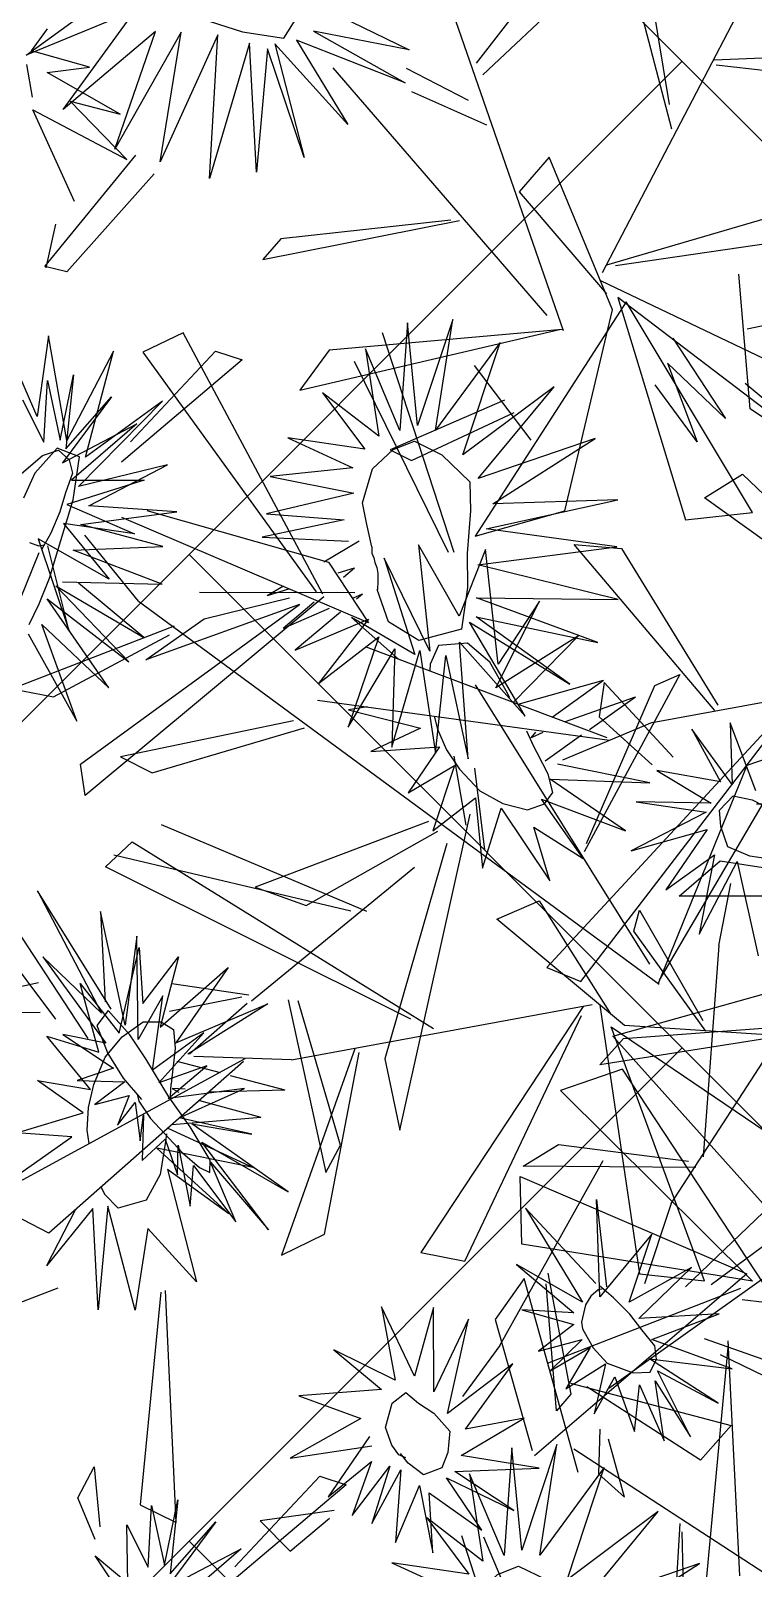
# Model space of a CAD drawing. Header units: millimetres. Extents: x -2729 to 15248, y -12439 to 5292.
# Drawn here: x 5777.5 to 5803.9, y -8469.8 to -8413.8 of the extents above; entities that cross this region are included whole.
import ezdxf

# ---------------------------------------------------------------- set-up
doc = ezdxf.new("R2010")
doc.units = ezdxf.units.MM

# ---------------------------------------------------------------- blocks, each defined once
blk = doc.blocks.new('styrtys')
at = {"color": 86, "linetype": 'Continuous'}
for p, q in [((-5.335, -6.849), (-12.88, -15.984)), ((-12.56, -14.657), (-7.728, -8.021)), ((2.389, -14.57), (-1.523, -9.606)), ((-1.523, -9.606), (-1.361, -11.122)), ((2.876, -13.058), (4.598, -10.482)), ((-1.361, -11.122), (2.043, -14.501)), ((12.381, -14.081), (7.537, -10.978)), ((8.336, -11.079), (12.401, -13.07)), ((4.592, -21.303), (5.607, -11.591)), ((6.119, -12.384), (6.268, -19.263)), ((-25.373, -13.148), (-21.883, -17.626)), ((2.876, -13.058), (-4.87, -35.285)), ((12.401, -13.07), (12.381, -14.081)), ((-20.072, -16.714), (-19.609, -14.136)), ((-19.609, -14.136), (-11.892, -21.671)), ((-2.734, -14.107), (-2.953, -15.38)), ((0.372, -19.734), (-2.734, -14.107)), ((-8.752, -27.018), (-6.726, -14.758)), ((-6.726, -14.758), (-5.565, -15.419)), ((-5.565, -15.419), (-8.826, -27.91)), ((-2.953, -15.38), (0.243, -20.194)), ((-12.017, -21.654), (-20.072, -16.714)), ((6.268, -19.263), (4.592, -21.303)), ((-30.238, -21.601), (-28.979, -20.561)), ((-28.979, -20.561), (-27.719, -20.791)), ((-5.821, -20.187), (-5.921, -22.159)), ((-1.684, -25.514), (-5.821, -20.187)), ((-27.719, -20.791), (-29.753, -21.631)), ((-20.933, -21.236), (-28.557, -22.796)), ((-28.774, -24.246), (-20.822, -21.391)), ((-5.921, -22.159), (-1.925, -25.943)), ((12.686, -25.009), (14.676, -22.24)), ((-28.557, -22.796), (-28.774, -24.246)), ((-11.446, -23.297), (-6.297, -33.172)), ((-10.384, -25.384), (-18.342, -25.047)), ((-18.342, -25.047), (-17.155, -26.319)), ((-17.155, -26.319), (-10.467, -25.582)), ((3.569, -25.68), (-4.275, -34.734)), ((-1.403, -26.871), (0.869, -25.712)), ((-25.651, -29.759), (-30.494, -26.655)), ((-29.695, -26.757), (-25.63, -28.747)), ((-2.068, -27.782), (0.671, -26.56)), ((-27.824, -27.147), (-28.553, -28.513)), ((-26.667, -29.608), (-27.824, -27.147)), ((-28.553, -28.513), (-26.98, -29.537)), ((-25.63, -28.747), (-25.651, -29.759)), ((-6.676, -34.525), (-4.351, -28.941)), ((-4.351, -28.941), (-3.252, -30.221)), ((-6.462, -32.885), (-16.76, -29.863)), ((-16.76, -29.863), (-16.59, -31.487)), ((-3.252, -30.221), (-6.457, -33.948)), ((3.181, -33.345), (5.035, -30.144)), ((5.035, -30.144), (3.784, -30.334)), ((3.784, -30.334), (2.692, -32.7)), ((6.124, -32.7), (-1.073, -31.266)), ((-0.755, -31.255), (5.472, -31.945)), ((-16.59, -31.487), (-6.789, -32.924)), ((5.472, -31.945), (6.124, -32.7)), ((-15.394, -33.298), (-13.059, -32.511)), ((-9.628, -32.997), (-14.204, -41.716)), ((-13.059, -32.511), (-14.004, -41.447)), ((-8.227, -34.924), (-9.628, -32.997)), ((-18.3, -33.173), (-22.452, -35.869)), ((-16.563, -33.747), (-18.3, -33.173)), ((-14.204, -41.716), (-15.394, -33.298)), ((-6.231, -33.453), (-15.162, -37.707)), ((-22.727, -37.705), (-16.563, -33.747)), ((-19.15, -33.61), (-11.608, -35.235)), ((-14.706, -40.046), (-6.875, -34.076)), ((-6.875, -34.076), (-9.353, -42.21)), ((-6.003, -37.418), (-3.301, -33.847)), ((-2.5, -33.817), (-5.673, -37.2)), ((-3.301, -33.847), (-2.5, -33.817)), ((-26.169, -34.318), (-29.202, -36.436)), ((-20.82, -36.291), (-16.516, -34.565)), ((-16.125, -34.507), (-20.082, -36.602)), ((-11.802, -41.936), (-7.17, -34.236)), ((-7.17, -34.236), (-1.66, -42.813)), ((-4.94, -41.881), (-6.676, -34.525)), ((-27.988, -36.792), (-25.998, -35.109)), ((-14.524, -42.553), (-8.227, -34.924)), ((-4.839, -35.256), (3.69, -36.013)), ((4.77, -37.485), (-4.73, -35.247)), ((-19.255, -35.46), (-14.574, -41.394)), ((-14.004, -41.447), (-22.622, -36.001)), ((-20.082, -36.602), (-20.82, -36.291)), ((3.69, -36.013), (4.77, -37.485)), ((-19.706, -36.478), (-19.454, -42.521)), ((-25.254, -48.823), (-21.97, -37.302)), ((-20.99, -41.825), (-19.661, -37.093)), ((-2.882, -36.953), (-10.404, -38.667)), ((-10.638, -44.638), (-19.478, -37.864)), ((-15.162, -37.707), (-14.706, -40.046)), ((-30.536, -43.54), (-23.407, -41.799)), ((-23.69, -41.943), (-29.626, -43.949)), ((-26.199, -43.548), (-16.643, -41.562)), ((-16.547, -41.508), (-24.598, -44.425)), ((-19.454, -42.521), (-20.99, -41.825)), ((-12.64, -54.264), (-14.963, -41.564))]:
    blk.add_line(p, q, dxfattribs=at)
at = {"color": 50, "linetype": 'Continuous'}
for p, q in [((8.636, -6.87), (7.397, -8.065)), ((6.055, -7.615), (6.917, -8.153)), ((7.397, -8.065), (9.58, -7.523)), ((9.58, -7.523), (7.643, -8.611)), ((6.917, -8.153), (7.281, -8.659)), ((10.061, -8.373), (7.405, -8.902)), ((7.643, -8.611), (10.061, -8.373)), ((3.497, -9.074), (-0.256, -8.74)), ((3.97, -8.896), (1.086, -10.975)), ((3.327, -11.81), (3.97, -8.896)), ((3.727, -9.006), (3.748, -8.651)), ((6.88, -8.932), (9.03, -11.105)), ((9.702, -9.934), (6.88, -8.932)), ((7.281, -8.659), (7.05, -9.131)), ((7.405, -8.902), (9.702, -9.934)), ((1.086, -10.975), (3.832, -9.31)), ((4.308, -9.273), (3.647, -9.133)), ((3.822, -9.18), (3.727, -9.006)), ((5.144, -9.37), (4.308, -9.273)), ((5.866, -9.364), (5.144, -9.37)), ((6.623, -9.386), (5.866, -9.364)), ((6.375, -9.435), (7.147, -11.957)), ((9.03, -11.105), (6.375, -9.435)), ((7.05, -9.131), (6.623, -9.386)), ((4.781, -9.62), (3.327, -11.81)), ((5.177, -12.201), (4.781, -9.62)), ((5.473, -9.536), (5.177, -12.201)), ((7.147, -11.957), (5.473, -9.536)), ((-16.926, -14.521), (-15.521, -16.61)), ((-16.481, -16.483), (-16.926, -14.521)), ((-14.635, -16.622), (-13.247, -14.528)), ((-13.247, -14.528), (-13.239, -16.504)), ((-18.633, -14.814), (-16.481, -16.483)), ((-15.521, -16.61), (-14.892, -14.676)), ((-14.892, -14.676), (-14.635, -16.622)), ((-13.239, -16.504), (-11.049, -15.124)), ((-11.049, -15.124), (-12.364, -17.011)), ((-16.08, -16.946), (-15.275, -16.743)), ((-15.275, -16.743), (-14.419, -16.686)), ((-14.419, -16.686), (-13.348, -16.785)), ((-13.348, -16.785), (-12.458, -17.159)), ((-12.364, -17.011), (-9.165, -16.793)), ((-9.165, -16.793), (-11.081, -17.527)), ((6.431, -16.685), (7.217, -19.735)), ((7.912, -19.353), (6.431, -16.685)), ((7.29, -16.577), (7.912, -19.353)), ((8.937, -19.397), (7.29, -16.577)), ((8.632, -16.309), (8.937, -19.397)), ((9.815, -19.097), (8.632, -16.309)), ((10.163, -16.504), (9.815, -19.097)), ((10.589, -19.309), (10.163, -16.504)), ((-18.972, -17.388), (-21.234, -16.973)), ((-18.745, -17.97), (-21.234, -16.973)), ((-16.523, -17.149), (-16.08, -16.946)), ((-12.458, -17.159), (-11.715, -17.737)), ((12.099, -17.241), (10.589, -19.309)), ((11.188, -19.659), (12.099, -17.241)), ((-11.715, -17.737), (-11.512, -18.357)), ((-11.081, -17.527), (-9.068, -18.258)), ((4.928, -18.183), (4.438, -17.481)), ((4.94, -17.932), (4.438, -17.481)), ((-22.211, -19.247), (-18.745, -17.97)), ((-18.465, -18.856), (-18.124, -18.224)), ((-17.915, -18.036), (-18.124, -18.224)), ((-9.068, -18.258), (-11.713, -18.383)), ((-11.713, -18.383), (-8.908, -20.101)), ((-11.512, -18.357), (-11.652, -18.862)), ((4.669, -19.777), (3.476, -18.388)), ((4.723, -19.184), (3.476, -18.388)), ((14.089, -18.26), (11.188, -19.659)), ((11.614, -20.335), (14.089, -18.26)), ((-18.503, -18.476), (-22.211, -19.247)), ((-21.826, -20.539), (-18.503, -18.476)), ((-17.884, -19.749), (-18.465, -18.856)), ((-11.652, -18.862), (-12.288, -19.133)), ((-15.958, -19.559), (-17.479, -22.773)), ((-15.601, -23.122), (-15.958, -19.559)), ((-14.028, -19.488), (-13.569, -19.374)), ((-13.724, -19.458), (-13.776, -19.719)), ((-13.607, -19.914), (-13.724, -19.458)), ((-12.288, -19.133), (-13.569, -19.374)), ((-12.659, -20.974), (-12.727, -19.339)), ((-12.097, -19.088), (-9.753, -21.881)), ((-8.908, -20.101), (-12.097, -19.088)), ((4.661, -20.214), (2.856, -19.036)), ((2.856, -19.036), (4.721, -21.265)), ((6.232, -19.094), (7.343, -20.093)), ((15.445, -19.451), (11.614, -20.335)), ((11.986, -20.893), (15.445, -19.451)), ((-18.847, -20.106), (-21.826, -20.539)), ((-20.19, -22.368), (-18.847, -20.106)), ((-16.837, -19.96), (-17.884, -19.749)), ((-15.64, -19.786), (-16.837, -19.96)), ((-15.352, -19.744), (-15.64, -19.786)), ((-15.15, -19.732), (-15.601, -23.122)), ((-14.98, -19.836), (-13.762, -22.848)), ((-11.446, -23.297), (-12.372, -19.863)), ((-9.753, -21.881), (-12.363, -19.633)), ((5.904, -19.938), (6.354, -20.225)), ((5.999, -19.716), (6.354, -20.225)), ((-16.585, -20.162), (-20.19, -22.368)), ((-17.479, -22.773), (-16.585, -20.162)), ((-13.841, -20.535), (-13.762, -22.848)), ((1.948, -20.212), (4.214, -21.81)), ((4.721, -21.265), (1.948, -20.212)), ((5.295, -20.627), (5.529, -20.78)), ((5.299, -20.511), (5.529, -20.78)), ((10.846, -20.199), (10.692, -21.057)), ((13.794, -23.655), (10.846, -20.199)), ((-13.438, -20.782), (-12.559, -23.39)), ((10.692, -21.057), (13.467, -24.117)), ((16.048, -20.987), (11.986, -20.893)), ((12.017, -21.573), (16.048, -20.987)), ((-31.997, -23.233), (-30.81, -21.78)), ((-30.81, -21.78), (-31.414, -23.208)), ((-12.645, -21.332), (-12.559, -23.39)), ((0.735, -21.711), (3.97, -22.497)), ((4.214, -21.81), (0.735, -21.711)), ((15.755, -22.879), (12.017, -21.573)), ((-31.414, -23.208), (-29.395, -22.547)), ((-29.395, -22.547), (-30.634, -23.743)), ((3.97, -22.497), (0.507, -23.448)), ((11.442, -22.791), (15.755, -22.879)), ((14.795, -25.232), (11.442, -22.791)), ((-30.634, -23.743), (-28.451, -23.2)), ((-28.451, -23.2), (-30.389, -24.288)), ((0.507, -23.448), (4.171, -23.382)), ((4.171, -23.382), (0.772, -25.024)), ((-27.971, -24.05), (-30.626, -24.579)), ((-30.389, -24.288), (-27.971, -24.05)), ((10.789, -23.578), (14.795, -25.232)), ((13.433, -27.221), (10.789, -23.578)), ((-31.151, -24.61), (-29.001, -26.783)), ((-28.329, -25.611), (-31.151, -24.61)), ((-30.626, -24.579), (-28.329, -25.611)), ((0.772, -25.024), (4.278, -24.342)), ((4.278, -24.342), (0.92, -26.227)), ((7.782, -24.48), (9.89, -29.133)), ((8.08, -29.737), (7.782, -24.48)), ((9.116, -24.39), (11.546, -28.663)), ((9.89, -29.133), (9.116, -24.39)), ((10.058, -24.358), (13.433, -27.221)), ((11.546, -28.663), (10.058, -24.358)), ((-29.001, -26.783), (-31.656, -25.113)), ((0.92, -26.227), (4.897, -24.676)), ((4.897, -24.676), (3.016, -27.756)), ((3.016, -27.756), (5.698, -24.805)), ((5.698, -24.805), (4.615, -28.969)), ((4.615, -28.969), (5.954, -24.99)), ((5.954, -24.99), (6.359, -29.502)), ((6.359, -29.502), (6.62, -24.788)), ((6.62, -24.788), (8.08, -29.737)), ((-23.055, -27.159), (-23.188, -29.557)), ((-21.948, -29.965), (-23.055, -27.159)), ((-25.323, -27.526), (-24.014, -30.235)), ((-23.188, -29.557), (-25.323, -27.526)), ((-21.088, -27.879), (-21.948, -29.965)), ((-21.479, -30.338), (-21.088, -27.879)), ((-19.073, -29.074), (-21.479, -30.338)), ((-21.134, -30.966), (-19.073, -29.074)), ((-26.254, -29.262), (-24.563, -30.386)), ((-23.721, -30.048), (-26.254, -29.262)), ((-26.647, -30.289), (-24.531, -31.08)), ((-24.563, -30.386), (-26.647, -30.289)), ((-26.719, -31.059), (-24.542, -31.504)), ((-24.531, -31.08), (-26.719, -31.059)), ((-21.475, -31.812), (-18.536, -30.901)), ((-18.536, -30.901), (-21.134, -30.966)), ((-24.542, -31.504), (-27.123, -32.086)), ((-18.574, -32.241), (-21.475, -31.812)), ((-27.869, -32.182), (-28.217, -34.774)), ((-27.442, -34.987), (-27.869, -32.182)), ((-27.123, -32.086), (-24.885, -32.322)), ((-24.885, -32.322), (-27.079, -33.501)), ((-22.079, -32.527), (-18.574, -32.241)), ((-25.933, -32.919), (-27.442, -34.987)), ((-27.079, -33.501), (-25.04, -32.729)), ((-26.844, -35.336), (-25.933, -32.919)), ((-25.04, -32.729), (-25.767, -34.969)), ((-19.648, -34.262), (-22.079, -32.527)), ((-19.15, -33.61), (-21.327, -32.864)), ((-0.531, -32.894), (1.031, -35.308)), ((1.622, -35.084), (-0.531, -32.894)), ((1.231, -32.54), (1.622, -35.084)), ((1.99, -35.157), (1.231, -32.54)), ((2.542, -32.925), (1.99, -35.157)), ((2.829, -35.262), (2.542, -32.925)), ((-25.767, -34.969), (-24.324, -33.179)), ((-24.324, -33.179), (-24.742, -35.872)), ((-24.742, -35.872), (-24.021, -33.401)), ((-24.021, -33.401), (-22.995, -36.296)), ((-23.391, -33.447), (-21.418, -35.245)), ((-22.995, -36.296), (-23.391, -33.447)), ((-22.435, -33.319), (-19.648, -34.262)), ((-21.418, -35.245), (-22.435, -33.319)), ((-23.942, -33.938), (-26.844, -35.336)), ((-26.418, -36.013), (-23.942, -33.938)), ((4.35, -33.701), (2.829, -35.262)), ((2.861, -35.697), (4.35, -33.701)), ((-1.517, -34.512), (0.219, -35.829)), ((1.031, -35.308), (-1.517, -34.512)), ((-22.586, -35.129), (-26.418, -36.013)), ((-26.045, -36.57), (-22.586, -35.129)), ((4.988, -34.965), (2.861, -35.697)), ((2.895, -36.583), (4.988, -34.965)), ((0.219, -35.829), (-2.706, -36.151)), ((-2.706, -36.151), (0.231, -36.697)), ((-21.984, -36.665), (-26.045, -36.57)), ((-26.014, -37.25), (-21.984, -36.665)), ((-2.882, -36.953), (-0.593, -36.708)), ((0.231, -36.697), (-2.825, -38.436)), ((-22.276, -38.557), (-26.014, -37.25)), ((-26.59, -38.468), (-22.276, -38.557)), ((-23.236, -40.91), (-26.59, -38.468)), ((-27.243, -39.256), (-23.236, -40.91)), ((-24.598, -42.898), (-27.243, -39.256)), ((-27.973, -40.035), (-24.598, -42.898))]:
    blk.add_line(p, q, dxfattribs=at)
for points in [[(7.267, -20.608), (8.044, -20.164), (8.698, -19.811), (9.996, -19.791), (10.881, -20.307), (11.402, -20.953), (11.227, -22.055), (10.578, -23.316), (9.581, -23.656), (8.065, -23.995), (6.876, -24.37), (5.368, -24.608), (4.515, -23.242), (4.839, -21.986), (5.837, -21.243)], [(7.267, -20.608), (7.049, -20.67), (6.902, -20.792), (6.751, -20.876), (6.606, -21.001), (6.404, -21.101), (6.128, -21.185), (5.842, -21.264), (5.837, -21.243)], [(-24.066, -31.549), (-24.033, -31.273), (-23.774, -30.926), (-23.234, -30.515), (-22.314, -30.485), (-21.792, -30.84), (-22.023, -31.404), (-22.215, -32.046), (-22.663, -32.791), (-23.43, -32.946), (-24.027, -32.91), (-24.466, -32.344), (-24.231, -31.684), (-23.975, -31.31)], [(-30.765, -36.285), (-29.988, -35.842), (-29.333, -35.489), (-28.035, -35.469), (-27.151, -35.985), (-26.63, -36.63), (-26.804, -37.733), (-27.453, -38.994), (-28.45, -39.333), (-29.967, -39.673), (-31.156, -40.047), (-32.664, -40.285), (-33.517, -38.919), (-33.192, -37.664), (-32.194, -36.921)], [(2.445, -36.744), (2.531, -37.008), (2.444, -37.432), (2.128, -38.032), (1.307, -38.448), (0.684, -38.347), (0.655, -37.738), (0.557, -37.075), (0.648, -36.211), (1.279, -35.746), (1.834, -35.527), (2.472, -35.854), (2.538, -36.551), (2.463, -36.999)]]:
    blk.add_lwpolyline(points, dxfattribs=at)
blk = doc.blocks.new('aerysty')
at = {"color": 86, "linetype": 'Continuous'}
for p, q in [((2.413, -12.546, 0.09), (-5.296, -34.666, 0.09)), ((-9.159, -26.439, 0.09), (-7.143, -14.238, 0.09)), ((-5.988, -14.895, 0.09), (-9.233, -27.327, 0.09)), ((-2.125, -24.942, 0.09), (-6.243, -19.64, 0.09)), ((-6.342, -21.603, 0.09), (-2.365, -25.368, 0.09)), ((-11.841, -22.736, 0.09), (-6.716, -32.563, 0.09)), ((-10.783, -24.813, 0.09), (-18.703, -24.477, 0.09)), ((-17.522, -25.743, 0.09), (-10.866, -25.009, 0.09)), ((3.103, -25.107, 0.09), (-4.704, -34.118, 0.09)), ((-1.846, -26.292, 0.09), (0.416, -25.139, 0.09)), ((-2.508, -27.199, 0.09), (0.219, -25.983, 0.09)), ((-7.093, -33.91, 0.09), (-4.78, -28.353, 0.09)), ((-4.78, -28.353, 0.09), (-3.686, -29.626, 0.09)), ((13.593, -32.359, 0.09), (10.282, -28.298, 0.09)), ((9.613, -28.975, 0.09), (12.787, -32.544, 0.09)), ((-6.881, -32.277, 0.09), (-17.129, -29.27, 0.09)), ((-3.686, -29.626, 0.09), (-6.875, -33.336, 0.09)), ((5.645, -32.093, 0.09), (-1.517, -30.666, 0.09)), ((-1.201, -30.655, 0.09), (4.997, -31.342, 0.09)), ((-16.959, -30.886, 0.09), (-7.206, -32.316, 0.09)), ((4.997, -31.342, 0.09), (5.645, -32.093, 0.09)), ((13.542, -32.4, 0.09), (13.189, -30.811, 0.09)), ((12.787, -32.544, 0.09), (13.593, -32.359, 0.09)), ((-19.507, -32.999, 0.09), (-12.002, -34.616, 0.09)), ((-6.651, -32.843, 0.09), (-15.539, -37.077, 0.09)), ((-12.111, -37.52, 0.09), (-11.689, -32.611, 0.09)), ((-15.085, -39.404, 0.09), (-7.291, -33.463, 0.09)), ((-7.291, -33.463, 0.09), (-9.758, -41.557, 0.09)), ((-12.195, -41.285, 0.09), (-7.585, -33.622, 0.09)), ((-7.585, -33.622, 0.09), (-2.102, -42.159, 0.09)), ((-5.366, -41.23, 0.09), (-7.093, -33.91, 0.09)), ((-5.265, -34.637, 0.09), (3.223, -35.391, 0.09)), ((4.298, -36.855, 0.09), (-5.157, -34.628, 0.09)), ((1.303, -34.752, 0.09), (-1.317, -42.742, 0.09)), ((3.449, -44.272, 0.09), (8.545, -34.77, 0.09)), ((8.545, -34.77, 0.09), (10.015, -35.468, 0.09)), ((-1.127, -42.75, 0.09), (2.309, -35.809, 0.09)), ((3.223, -35.391, 0.09), (4.298, -36.855, 0.09)), ((10.015, -35.468, 0.09), (3.693, -44.198, 0.09)), ((-11.934, -36.586, 0.09), (-17.821, -41.514, 0.09)), ((-13.624, -38.532, 0.09), (-12.111, -37.52, 0.09)), ((-11.833, -39.894, 0.09), (-18.953, -46.712, 0.09)), ((-10.453, -40.753, 0.09), (-11.833, -39.894, 0.09)), ((-19.122, -46.992, 0.09), (-10.453, -40.753, 0.09)), ((-9.758, -41.557, 0.09), (-12.195, -41.285, 0.09)), ((-2.102, -42.159, 0.09), (-5.366, -41.23, 0.09)), ((-10.834, -48.498, 0.09), (-5.704, -42.455, 0.09)), ((-5.704, -42.455, 0.09), (-7.428, -42.609, 0.09)), ((-7.428, -42.609, 0.09), (-10.938, -48.312, 0.09)), ((7.938, -44.208, 0.09), (2.289, -44.211, 0.09)), ((3.411, -44.378, 0.09), (12.1, -51.611, 0.09)), ((4.301, -44.652, 0.09), (9.893, -46.676, 0.09)), ((12.27, -50.469, 0.09), (4.301, -44.652, 0.09)), ((7.767, -45.179, 0.09), (4.67, -44.413, 0.09)), ((9.893, -46.676, 0.09), (7.767, -45.179, 0.09)), ((-6.906, -49.496, 0.09), (1.897, -46.191, 0.09)), ((-9.261, -66.446, 0.09), (-21.98, -46.775, 0.09)), ((-8.546, -48.939, 0.09), (-19.448, -46.946, 0.09)), ((3.639, -48.131, 0.09), (-6.996, -49.584, 0.09)), ((-5.955, -58.375, 0.09), (-13.771, -48.177, 0.09)), ((-13.115, -48.781, 0.09), (-4.726, -57.867, 0.09)), ((12.1, -51.611, 0.09), (12.27, -50.469, 0.09)), ((0.634, -63.795, 0.09), (-1.927, -52.285, 0.09)), ((9.337, -52.672, 0.09), (1.856, -55.815, 0.09)), ((-1.079, -53.347, 0.09), (1.177, -61.199, 0.09)), ((-11.03, -53.974, 0.09), (-16.444, -54.799, 0.09)), ((-9.542, -55.258, 0.09), (-11.03, -53.974, 0.09)), ((6.037, -59.089, 0.09), (0.106, -54.214, 0.09)), ((2.419, -55.822, 0.09), (11.055, -53.781, 0.09)), ((-16.255, -55.25, 0.09), (-9.542, -55.258, 0.09)), ((-4.726, -57.867, 0.09), (-5.955, -58.375, 0.09)), ((8.937, -58.458, 0.09), (6.136, -58.866, 0.09)), ((15.423, -58.786, 0.09), (13.793, -58.427, 0.09)), ((2.793, -64.34, 0.09), (4.334, -59.087, 0.09)), ((4.698, -59.053, 0.09), (3.323, -65.33, 0.09)), ((6.19, -59.177, 0.09), (8.295, -61.025, 0.09)), ((6.386, -58.954, 0.09), (9.029, -59.472, 0.09)), ((13.739, -59.515, 0.09), (16.212, -59.556, 0.09)), ((-7.521, -60.449, 0.09), (-13.255, -60.017, 0.09)), ((-12.973, -60.399, 0.09), (-6.656, -61.4, 0.09)), ((-6.656, -61.4, 0.09), (-7.521, -60.449, 0.09)), ((1.177, -61.199, 0.09), (0.634, -63.795, 0.09)), ((-16.785, -62.753, 0.09), (-9.779, -69.488, 0.09)), ((-5.15, -64.303, 0.09), (-9.885, -64.91, 0.09)), ((-3.862, -65.102, 0.09), (-5.15, -64.303, 0.09)), ((3.323, -65.33, 0.09), (2.793, -64.34, 0.09)), ((-10.714, -69.405, 0.09), (-16.207, -65.317, 0.09)), ((-10.15, -65.14, 0.09), (-3.862, -65.102, 0.09)), ((-15.876, -73.285, 0.09), (-10.477, -71.379, 0.09)), ((-11.045, -71.944, 0.09), (-15.094, -73.919, 0.09)), ((-6.664, -74.67, 0.09), (-6.618, -76.294, 0.09)), ((-7.569, -77.143, 0.09), (-6.985, -75.033, 0.09)), ((-6.618, -76.294, 0.09), (-7.569, -77.143, 0.09))]:
    blk.add_line(p, q, dxfattribs=at)
at = {"color": 221, "linetype": 'Continuous'}
for p, q in [((14.275, -24.661, 0.09), (10.937, -22.232, 0.09)), ((3.702, -22.82, 0.09), (0.319, -24.454, 0.09)), ((10.287, -23.015, 0.09), (14.275, -24.661, 0.09)), ((12.919, -26.641, 0.09), (10.287, -23.015, 0.09)), ((0.319, -24.454, 0.09), (3.808, -23.776, 0.09)), ((3.808, -23.776, 0.09), (0.466, -25.651, 0.09)), ((7.296, -23.913, 0.09), (9.393, -28.544, 0.09)), ((7.592, -29.145, 0.09), (7.296, -23.913, 0.09)), ((8.623, -23.824, 0.09), (11.041, -28.076, 0.09)), ((9.393, -28.544, 0.09), (8.623, -23.824, 0.09)), ((9.56, -23.791, 0.09), (12.919, -26.641, 0.09)), ((11.041, -28.076, 0.09), (9.56, -23.791, 0.09)), ((14.075, -24.505, 0.09), (13.503, -23.697, 0.09)), ((0.466, -25.651, 0.09), (4.425, -24.108, 0.09)), ((4.425, -24.108, 0.09), (2.552, -27.173, 0.09)), ((2.552, -27.173, 0.09), (5.222, -24.237, 0.09)), ((5.222, -24.237, 0.09), (4.144, -28.38, 0.09)), ((4.144, -28.38, 0.09), (5.477, -24.421, 0.09)), ((5.477, -24.421, 0.09), (5.88, -28.911, 0.09)), ((5.88, -28.911, 0.09), (6.139, -24.22, 0.09)), ((6.139, -24.22, 0.09), (7.592, -29.145, 0.09)), ((11.971, -25.09, 0.09), (14.075, -24.505, 0.09)), ((13.514, -25.292, 0.09), (11.971, -25.09, 0.09)), ((10.851, -26.803, 0.09), (13.514, -25.292, 0.09)), ((10.608, -28.458, 0.09), (12.673, -26.33, 0.09)), ((14.032, -26.656, 0.09), (10.608, -28.458, 0.09)), ((12.673, -26.33, 0.09), (10.851, -26.803, 0.09)), ((12.512, -29.986, 0.09), (14.032, -26.656, 0.09)), ((-9.293, -34.947, 0.09), (-11.212, -37.874, 0.09)), ((12.776, -38.685, 0.09), (13.458, -34.877, 0.09)), ((13.458, -34.877, 0.09), (13.868, -37.814, 0.09)), ((11.082, -35.441, 0.09), (12.776, -38.685, 0.09)), ((12.099, -39.291, 0.09), (11.082, -35.441, 0.09)), ((-11.212, -37.874, 0.09), (-9.101, -35.859, 0.09)), ((-9.101, -35.859, 0.09), (-10.183, -38.724, 0.09)), ((13.868, -37.814, 0.09), (14.614, -36.086, 0.09)), ((-10.183, -38.724, 0.09), (-8.645, -36.643, 0.09)), ((9.295, -37.254, 0.09), (12.099, -39.291, 0.09)), ((12.358, -40.37, 0.09), (9.295, -37.254, 0.09)), ((9.119, -39.571, 0.09), (12.358, -40.37, 0.09)), ((11.973, -41.062, 0.09), (9.119, -39.571, 0.09)), ((8.769, -41.281, 0.09), (11.973, -41.062, 0.09)), ((12.272, -41.752, 0.09), (8.769, -41.281, 0.09)), ((9.285, -42.55, 0.09), (12.272, -41.752, 0.09)), ((-1.515, -45.079, 0.09), (-0.033, -42.475, 0.09)), ((-0.033, -42.475, 0.09), (-0.445, -46.346, 0.09)), ((-2.942, -46.82, 0.09), (-2.47, -42.641, 0.09)), ((-2.47, -42.641, 0.09), (-1.515, -45.079, 0.09)), ((-0.445, -46.346, 0.09), (1.216, -42.962, 0.09)), ((1.216, -42.962, 0.09), (0.1, -46.465, 0.09)), ((12.543, -42.685, 0.09), (9.285, -42.55, 0.09)), ((9.306, -43.916, 0.09), (12.543, -42.685, 0.09)), ((12.936, -43.833, 0.09), (9.306, -43.916, 0.09)), ((9.965, -45.858, 0.09), (12.352, -43.882, 0.09)), ((13.182, -43.986, 0.09), (9.965, -45.858, 0.09)), ((10.519, -46.746, 0.09), (13.182, -43.986, 0.09)), ((-2.852, -47.682, 0.09), (-4.446, -44.522, 0.09)), ((-4.446, -44.522, 0.09), (-2.942, -46.82, 0.09)), ((13.496, -44.455, 0.09), (10.519, -46.746, 0.09)), ((11.244, -47.698, 0.09), (13.496, -44.455, 0.09)), ((0.1, -46.465, 0.09), (2.405, -45.12, 0.09)), ((0.696, -46.642, 0.09), (2.405, -45.12, 0.09)), ((-3.482, -48.21, 0.09), (-5.868, -45.784, 0.09)), ((-5.868, -45.784, 0.09), (-2.852, -47.682, 0.09)), ((13.683, -45.389, 0.09), (11.244, -47.698, 0.09)), ((12.409, -48.913, 0.09), (13.683, -45.389, 0.09)), ((14.179, -45.727, 0.09), (12.409, -48.913, 0.09)), ((-4.912, -48.747, 0.09), (-6.777, -47.396, 0.09)), ((-3.668, -48.28, 0.09), (-6.777, -47.396, 0.09)), ((-6.27, -49.2, 0.09), (-7.938, -48.009, 0.09)), ((-5.353, -48.913, 0.09), (-7.938, -48.009, 0.09)), ((2.509, -48.482, 0.09), (-0.117, -49.152, 0.09)), ((1.823, -48.379, 0.09), (2.509, -48.482, 0.09)), ((-8.546, -48.939, 0.09), (-5.283, -50.312, 0.09)), ((-0.117, -49.152, 0.09), (1.696, -50.002, 0.09)), ((-5.98, -49.407, 0.09), (-4.654, -50.354, 0.09)), ((-4.567, -49.311, 0.09), (-4.138, -49.498, 0.09)), ((-4.138, -49.498, 0.09), (-4.311, -49.297, 0.09)), ((1.696, -50.002, 0.09), (-0.803, -49.828, 0.09)), ((-0.803, -49.828, 0.09), (0.331, -51.505, 0.09)), ((-8.469, -51.135, 0.09), (-5.108, -50.46, 0.09)), ((-1.355, -50.516, 0.09), (-0.559, -52.887, 0.09)), ((0.331, -51.505, 0.09), (-1.355, -50.516, 0.09)), ((-4.842, -51.002, 0.09), (-8.469, -51.135, 0.09)), ((-7.588, -52.886, 0.09), (-4.842, -51.002, 0.09)), ((-4.523, -51.734, 0.09), (-7.588, -52.886, 0.09)), ((-6.043, -53.888, 0.09), (-4.523, -51.734, 0.09)), ((-2.115, -51.684, 0.09), (-2.371, -54.249, 0.09)), ((-0.559, -52.887, 0.09), (-2.115, -51.684, 0.09)), ((-3.048, -52.062, 0.09), (-4.833, -54.707, 0.09)), ((-2.371, -54.249, 0.09), (-3.048, -52.062, 0.09)), ((-4.237, -52.754, 0.09), (-6.043, -53.888, 0.09)), ((-4.833, -54.707, 0.09), (-4.237, -52.754, 0.09)), ((11.146, -59.388, 0.09), (13.832, -55.089, 0.09)), ((13.832, -55.089, 0.09), (11.499, -59.544, 0.09)), ((10.636, -59.978, 0.09), (11.536, -55.84, 0.09)), ((11.536, -55.84, 0.09), (11.371, -59.121, 0.09)), ((10.162, -60.496, 0.09), (10.222, -56.739, 0.09)), ((10.222, -56.739, 0.09), (10.636, -59.978, 0.09)), ((13.645, -57.495, 0.09), (11.345, -60.63, 0.09)), ((11.499, -59.544, 0.09), (13.645, -57.495, 0.09)), ((9.272, -58.903, 0.09), (10.162, -60.496, 0.09)), ((9.637, -61.617, 0.09), (9.272, -58.903, 0.09)), ((7.771, -60.248, 0.09), (9.637, -61.617, 0.09)), ((9.407, -62.073, 0.09), (7.771, -60.248, 0.09)), ((12.91, -60.313, 0.09), (11.068, -61.539, 0.09)), ((11.345, -60.63, 0.09), (12.91, -60.313, 0.09)), ((7.66, -61.449, 0.09), (9.407, -62.073, 0.09)), ((9.064, -62.647, 0.09), (7.66, -61.449, 0.09)), ((11.068, -61.539, 0.09), (12.386, -61.994, 0.09)), ((12.386, -61.994, 0.09), (10.654, -62.038, 0.09)), ((10.654, -62.038, 0.09), (11.741, -62.862, 0.09)), ((6.289, -62.272, 0.09), (9.064, -62.647, 0.09)), ((8.674, -63.346, 0.09), (6.289, -62.272, 0.09)), ((10.496, -62.532, 0.09), (10.92, -63.614, 0.09)), ((11.741, -62.862, 0.09), (10.496, -62.532, 0.09)), ((9.965, -63.243, 0.09), (10.02, -64.902, 0.09)), ((10.083, -64.19, 0.09), (9.965, -63.243, 0.09)), ((10.276, -62.792, 0.09), (10.083, -64.19, 0.09)), ((10.92, -63.614, 0.09), (10.276, -62.792, 0.09)), ((4.69, -66.034, 0.09), (8.204, -63.567, 0.09)), ((6.025, -63.942, 0.09), (8.674, -63.346, 0.09)), ((8.204, -63.567, 0.09), (6.025, -63.942, 0.09)), ((7.845, -64.237, 0.09), (4.69, -66.034, 0.09)), ((5.416, -67.422, 0.09), (7.845, -64.237, 0.09)), ((8.701, -64.339, 0.09), (8.264, -66.562, 0.09)), ((8.73, -65.421, 0.09), (8.701, -64.339, 0.09)), ((9.175, -64.131, 0.09), (8.73, -65.421, 0.09)), ((10.02, -64.902, 0.09), (9.175, -64.131, 0.09)), ((7.531, -64.966, 0.09), (5.416, -67.422, 0.09)), ((6.602, -67.134, 0.09), (7.531, -64.966, 0.09)), ((8.14, -65.079, 0.09), (6.602, -67.134, 0.09)), ((8.264, -66.562, 0.09), (8.14, -65.079, 0.09)), ((-9.261, -66.446, 0.09), (-8.292, -69.374, 0.09)), ((-6.532, -66.314, 0.09), (-6.902, -69.488, 0.09)), ((-6.662, -69.85, 0.09), (-6.532, -66.314, 0.09)), ((-6.512, -69.37, 0.09), (-3.955, -66.627, 0.09)), ((-3.955, -66.627, 0.09), (-6.025, -70.049, 0.09)), ((-8.557, -67.564, 0.09), (-6.662, -69.85, 0.09)), ((-7.726, -70.045, 0.09), (-8.557, -67.564, 0.09)), ((-9.995, -68.777, 0.09), (-7.726, -70.045, 0.09)), ((-8.083, -70.639, 0.09), (-9.995, -68.777, 0.09)), ((-6.025, -70.049, 0.09), (-3.622, -68.682, 0.09)), ((-3.622, -68.682, 0.09), (-5.717, -70.436, 0.09)), ((-6.794, -69.56, 0.09), (-6.599, -69.592, 0.09)), ((-11.008, -70.473, 0.09), (-8.083, -70.639, 0.09)), ((-8.556, -71.409, 0.09), (-11.008, -70.473, 0.09)), ((-3.826, -70.334, 0.09), (-5.721, -70.859, 0.09)), ((-5.717, -70.436, 0.09), (-3.826, -70.334, 0.09)), ((-5.721, -70.859, 0.09), (-4.43, -71.828, 0.09)), ((-11.49, -72.473, 0.09), (-8.556, -71.409, 0.09)), ((-6.021, -71.404, 0.09), (-4.859, -72.549, 0.09)), ((-4.43, -71.828, 0.09), (-6.021, -71.404, 0.09)), ((-8.469, -72.113, 0.09), (-11.49, -72.473, 0.09)), ((-10.981, -73.717, 0.09), (-8.469, -72.113, 0.09)), ((-6.315, -71.702, 0.09), (-5.421, -73.201, 0.09)), ((-4.859, -72.549, 0.09), (-6.315, -71.702, 0.09)), ((-8.767, -72.544, 0.09), (-10.981, -73.717, 0.09)), ((-9.974, -74.953, 0.09), (-8.767, -72.544, 0.09)), ((-7.208, -72.763, 0.09), (-7.923, -74.753, 0.09)), ((-6.455, -74.111, 0.09), (-7.208, -72.763, 0.09)), ((-6.871, -72.291, 0.09), (-6.455, -74.111, 0.09)), ((-5.421, -73.201, 0.09), (-6.871, -72.291, 0.09)), ((-8.683, -72.909, 0.09), (-9.974, -74.953, 0.09)), ((-9.013, -75.095, 0.09), (-8.683, -72.909, 0.09)), ((-8.105, -73.05, 0.09), (-9.013, -75.095, 0.09)), ((-7.923, -74.753, 0.09), (-8.105, -73.05, 0.09))]:
    blk.add_line(p, q, dxfattribs=at)
at = {"color": 50, "linetype": 'Continuous'}
for p, q in [((4.893, -24.04, 0.09), (4.044, -22.681, 0.09)), ((7.577, -23.43, 0.09), (6.393, -23.803, 0.09)), ((6.393, -23.803, 0.09), (4.893, -24.04, 0.09)), ((14.037, -26.194, 0.09), (14.251, -25.003, 0.09)), ((12.316, -39.29, 0.09), (13.137, -38.973, 0.09)), ((13.137, -38.973, 0.09), (13.945, -39.874, 0.09)), ((12.544, -40.85, 0.09), (12.316, -39.29, 0.09)), ((13.945, -39.874, 0.09), (14.357, -40.793, 0.09)), ((12.996, -42.327, 0.09), (12.544, -40.85, 0.09)), ((13.407, -43.7, 0.09), (12.996, -42.327, 0.09)), ((13.785, -44.636, 0.09), (13.407, -43.7, 0.09)), ((14.146, -45.396, 0.09), (13.785, -44.636, 0.09)), ((-2.63, -46.747, 0.09), (-1.823, -46.053, 0.09)), ((-1.823, -46.053, 0.09), (-0.767, -46.143, 0.09)), ((-0.767, -46.143, 0.09), (-0.479, -46.797, 0.09)), ((-3.225, -47.792, 0.09), (-2.63, -46.747, 0.09)), ((-0.46, -47.076, 0.09), (-0.479, -46.797, 0.09)), ((-3.368, -48.045, 0.09), (-3.225, -47.792, 0.09)), ((-3.976, -49.241, 0.09), (-4.167, -49.671, 0.09)), ((-0.726, -49.184, 0.09), (-1.058, -49.94, 0.09)), ((-0.614, -48.712, 0.09), (-0.726, -49.184, 0.09)), ((-4.761, -50.824, 0.09), (-4.167, -49.671, 0.09)), ((-1.058, -49.94, 0.09), (-1.537, -50.647, 0.09)), ((-4.937, -51.49, 0.09), (-4.761, -50.824, 0.09)), ((-1.537, -50.647, 0.09), (-2.269, -51.428, 0.09)), ((-4.626, -51.908, 0.09), (-4.937, -51.49, 0.09)), ((-2.269, -51.428, 0.09), (-3.107, -51.898, 0.09)), ((-4.015, -52.128, 0.09), (-4.626, -51.908, 0.09)), ((-3.107, -51.898, 0.09), (-4.015, -52.128, 0.09)), ((10.469, -60.322, 0.09), (11.264, -59.446, 0.09)), ((11.264, -59.446, 0.09), (11.669, -59.994, 0.09)), ((9.887, -61.202, 0.09), (10.469, -60.322, 0.09)), ((11.669, -59.994, 0.09), (11.275, -61.009, 0.09)), ((11.275, -61.009, 0.09), (10.709, -61.9, 0.09)), ((9.049, -62.58, 0.09), (9.887, -61.202, 0.09)), ((10.709, -61.9, 0.09), (10.036, -62.682, 0.09)), ((8.273, -63.68, 0.09), (9.049, -62.58, 0.09)), ((10.204, -62.484, 0.09), (10.141, -62.741, 0.09)), ((10.141, -62.741, 0.09), (9.715, -63.368, 0.09)), ((7.533, -64.891, 0.09), (8.273, -63.68, 0.09)), ((9.715, -63.368, 0.09), (9.206, -63.92, 0.09)), ((9.206, -63.92, 0.09), (8.548, -64.625, 0.09)), ((7.546, -65.343, 0.09), (7.533, -64.891, 0.09)), ((8.548, -64.625, 0.09), (7.925, -65.15, 0.09)), ((7.925, -65.15, 0.09), (7.546, -65.343, 0.09)), ((-7.751, -70.482, 0.09), (-7.164, -69.885, 0.09)), ((-7.164, -69.885, 0.09), (-6.65, -69.452, 0.09)), ((-6.599, -69.592, 0.09), (-6.334, -69.826, 0.09)), ((-6.334, -69.826, 0.09), (-6.134, -70.141, 0.09)), ((-8.188, -71.053, 0.09), (-7.751, -70.482, 0.09)), ((-6.134, -70.141, 0.09), (-5.991, -70.777, 0.09)), ((-8.668, -71.634, 0.09), (-8.188, -71.053, 0.09)), ((-6.027, -71.013, 0.09), (-6.425, -71.706, 0.09)), ((-5.991, -70.777, 0.09), (-6.027, -71.013, 0.09)), ((-8.729, -72.125, 0.09), (-8.668, -71.634, 0.09)), ((-8.5, -72.595, 0.09), (-8.729, -72.125, 0.09)), ((-6.425, -71.706, 0.09), (-6.93, -72.271, 0.09)), ((-7.88, -72.619, 0.09), (-8.5, -72.595, 0.09)), ((-6.93, -72.271, 0.09), (-7.88, -72.619, 0.09))]:
    blk.add_line(p, q, dxfattribs=at)

msp = doc.modelspace()

# ---------------------------------------------------------------- hatches: boundary and pattern name
at = {"true_color": 0x57574c}
h = msp.add_hatch(dxfattribs=at)
h.set_pattern_fill('AR-HBONE', color=251, scale=0.25)
h.set_pattern_definition([(45, (-0.0007, -12635.68), (4e-15, 35.921024), [76.2, -25.4]), (135, (17.96, -12617.72), (4e-15, 35.921024), [76.2, -25.4])])
h.paths.add_polyline_path([(5991.418, -8471.869), (5991.418, -8044.928), (5353.986, -8044.928), (5310.535, -8044.928), (5310.535, -8806.052), (5830.213, -8806.052), (5830.213, -8471.869)])

# ---------------------------------------------------------------- block references
at = {"xscale": -1, "rotation": 359.9521494520801}
msp.add_blockref('aerysty', (5791.669, -8390.07, 0.022), dxfattribs=at)
at = {"rotation": 72.88961706531438}
msp.add_blockref('styrtys', (5768.137, -8433.506, 0.448), dxfattribs=at)

doc.saveas('drawing.dxf')
